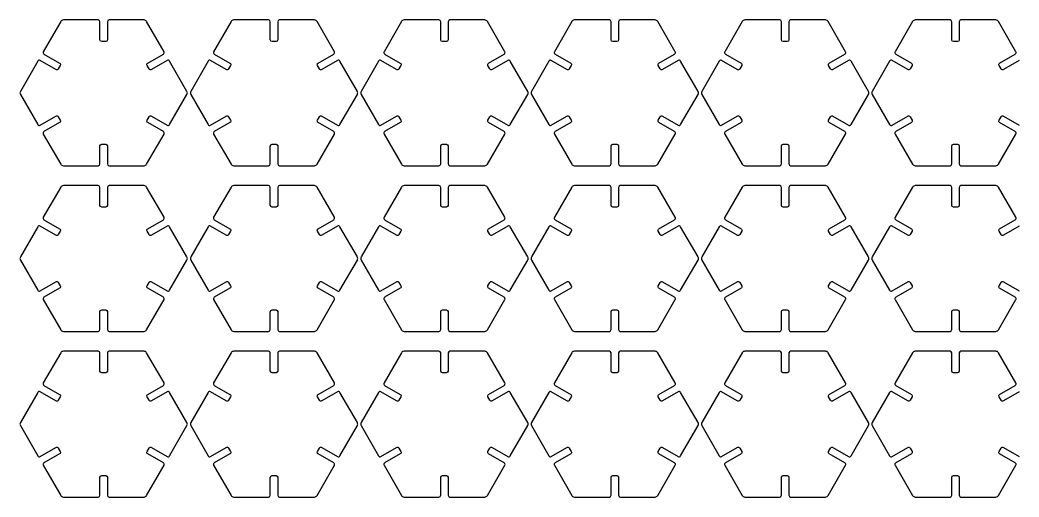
# Model space of a CAD drawing. Header units: millimetres. Extents: x -496 to 100, y 0 to 496.
# Drawn here: x -495.6 to -194.1, y 352.1 to 496.1 of the extents above; entities that cross this region are included whole.
import ezdxf

# ---------------------------------------------------------------- set-up
doc = ezdxf.new("R2010")
doc.units = ezdxf.units.MM
doc.layers.add('Default', color=18, linetype='Continuous', true_color=0x000000)

msp = doc.modelspace()

# ---------------------------------------------------------------- linework, layer by layer
at = {"layer": 'Default'}
for p, q in [((-483.26, 495.68), (-488.53, 486.56)), ((-471.95, 496.13), (-482.48, 496.13)), ((-471.43, 490.15), (-471.43, 495.61)), ((-469.18, 495.61), (-469.18, 490.15)), ((-458.13, 496.13), (-468.66, 496.13)), ((-452.08, 486.56), (-457.34, 495.68)), ((-431.85, 495.68), (-437.12, 486.56)), ((-420.54, 496.13), (-431.07, 496.13)), ((-420.02, 490.15), (-420.02, 495.61)), ((-417.77, 495.61), (-417.77, 490.15)), ((-406.71, 496.13), (-417.25, 496.13)), ((-400.67, 486.56), (-405.93, 495.68)), ((-380.44, 495.68), (-385.71, 486.56)), ((-369.13, 496.13), (-379.66, 496.13)), ((-368.61, 490.15), (-368.61, 495.61)), ((-366.36, 495.61), (-366.36, 490.15)), ((-355.3, 496.13), (-365.83, 496.13)), ((-349.25, 486.56), (-354.52, 495.68)), ((-329.03, 495.68), (-334.29, 486.56)), ((-317.71, 496.13), (-328.25, 496.13)), ((-317.19, 490.15), (-317.19, 495.61)), ((-314.94, 495.61), (-314.94, 490.15)), ((-303.89, 496.13), (-314.42, 496.13)), ((-297.84, 486.56), (-303.11, 495.68)), ((-277.62, 495.68), (-282.88, 486.56)), ((-266.3, 496.13), (-276.83, 496.13)), ((-265.78, 490.15), (-265.78, 495.61)), ((-263.53, 495.61), (-263.53, 490.15)), ((-252.48, 496.13), (-263.01, 496.13)), ((-246.43, 486.56), (-251.69, 495.68)), ((-226.2, 495.68), (-231.47, 486.56)), ((-214.89, 496.13), (-225.42, 496.13)), ((-214.37, 490.15), (-214.37, 495.61)), ((-212.12, 495.61), (-212.12, 490.15)), ((-201.07, 496.13), (-211.6, 496.13)), ((-195.02, 486.56), (-200.28, 495.68)), ((-469.7, 489.63), (-470.91, 489.63)), ((-418.29, 489.63), (-419.5, 489.63)), ((-366.88, 489.63), (-368.08, 489.63)), ((-315.46, 489.63), (-316.67, 489.63)), ((-264.05, 489.63), (-265.26, 489.63)), ((-212.64, 489.63), (-213.85, 489.63)), ((-488.34, 485.85), (-483.61, 483.12)), ((-456.99, 483.12), (-452.27, 485.85)), ((-436.93, 485.85), (-432.2, 483.12)), ((-405.58, 483.12), (-400.86, 485.85)), ((-385.52, 485.85), (-380.79, 483.12)), ((-354.17, 483.12), (-349.44, 485.85)), ((-334.1, 485.85), (-329.38, 483.12)), ((-302.76, 483.12), (-298.03, 485.85)), ((-282.69, 485.85), (-277.97, 483.12)), ((-251.35, 483.12), (-246.62, 485.85)), ((-231.28, 485.85), (-226.55, 483.12)), ((-199.93, 483.12), (-195.21, 485.85)), ((-490.18, 483.71), (-495.44, 474.59)), ((-484.74, 481.17), (-489.46, 483.9)), ((-483.42, 482.4), (-484.03, 481.36)), ((-456.58, 481.36), (-457.18, 482.4)), ((-451.14, 483.9), (-455.87, 481.17)), ((-445.17, 474.59), (-450.43, 483.71)), ((-438.77, 483.71), (-444.03, 474.59)), ((-433.33, 481.17), (-438.05, 483.9)), ((-432.01, 482.4), (-432.61, 481.36)), ((-405.17, 481.36), (-405.77, 482.4)), ((-399.73, 483.9), (-404.46, 481.17)), ((-393.75, 474.59), (-399.02, 483.71)), ((-387.35, 483.71), (-392.62, 474.59)), ((-381.92, 481.17), (-386.64, 483.9)), ((-380.6, 482.4), (-381.2, 481.36)), ((-353.76, 481.36), (-354.36, 482.4)), ((-348.32, 483.9), (-353.04, 481.17)), ((-342.34, 474.59), (-347.61, 483.71)), ((-335.94, 483.71), (-341.21, 474.59)), ((-330.5, 481.17), (-335.23, 483.9)), ((-329.19, 482.4), (-329.79, 481.36)), ((-302.35, 481.36), (-302.95, 482.4)), ((-296.91, 483.9), (-301.63, 481.17)), ((-290.93, 474.59), (-296.19, 483.71)), ((-284.53, 483.71), (-289.79, 474.59)), ((-279.09, 481.17), (-283.82, 483.9)), ((-277.78, 482.4), (-278.38, 481.36)), ((-250.93, 481.36), (-251.54, 482.4)), ((-245.5, 483.9), (-250.22, 481.17)), ((-239.52, 474.59), (-244.78, 483.71)), ((-233.12, 483.71), (-238.38, 474.59)), ((-227.68, 481.17), (-232.4, 483.9)), ((-226.36, 482.4), (-226.97, 481.36)), ((-199.52, 481.36), (-200.12, 482.4)), ((-194.08, 483.9), (-198.81, 481.17)), ((-495.44, 473.68), (-490.18, 464.56)), ((-450.43, 464.56), (-445.17, 473.68)), ((-444.03, 473.68), (-438.77, 464.56)), ((-399.02, 464.56), (-393.75, 473.68)), ((-392.62, 473.68), (-387.35, 464.56)), ((-347.61, 464.56), (-342.34, 473.68)), ((-341.21, 473.68), (-335.94, 464.56)), ((-296.19, 464.56), (-290.93, 473.68)), ((-289.79, 473.68), (-284.53, 464.56)), ((-244.78, 464.56), (-239.52, 473.68)), ((-238.38, 473.68), (-233.12, 464.56)), ((-489.46, 464.37), (-484.74, 467.1)), ((-483.61, 465.15), (-488.34, 462.42)), ((-484.03, 466.91), (-483.42, 465.86)), ((-457.18, 465.86), (-456.58, 466.91)), ((-452.27, 462.42), (-456.99, 465.15)), ((-455.87, 467.1), (-451.14, 464.37)), ((-438.05, 464.37), (-433.33, 467.1)), ((-432.2, 465.15), (-436.93, 462.42)), ((-432.61, 466.91), (-432.01, 465.86)), ((-405.77, 465.86), (-405.17, 466.91)), ((-400.86, 462.42), (-405.58, 465.15)), ((-404.46, 467.1), (-399.73, 464.37)), ((-386.64, 464.37), (-381.92, 467.1)), ((-380.79, 465.15), (-385.52, 462.42)), ((-381.2, 466.91), (-380.6, 465.86)), ((-354.36, 465.86), (-353.76, 466.91)), ((-349.44, 462.42), (-354.17, 465.15)), ((-353.04, 467.1), (-348.32, 464.37)), ((-335.23, 464.37), (-330.5, 467.1)), ((-329.38, 465.15), (-334.1, 462.42)), ((-329.79, 466.91), (-329.19, 465.86)), ((-302.95, 465.86), (-302.35, 466.91)), ((-298.03, 462.42), (-302.76, 465.15)), ((-301.63, 467.1), (-296.91, 464.37)), ((-283.82, 464.37), (-279.09, 467.1)), ((-277.97, 465.15), (-282.69, 462.42)), ((-278.38, 466.91), (-277.78, 465.86)), ((-251.54, 465.86), (-250.93, 466.91)), ((-246.62, 462.42), (-251.35, 465.15)), ((-250.22, 467.1), (-245.5, 464.37)), ((-232.4, 464.37), (-227.68, 467.1)), ((-226.55, 465.15), (-231.28, 462.42)), ((-226.97, 466.91), (-226.36, 465.86)), ((-200.12, 465.86), (-199.52, 466.91)), ((-195.21, 462.42), (-199.93, 465.15)), ((-198.81, 467.1), (-194.08, 464.37)), ((-488.53, 461.71), (-483.26, 452.59)), ((-457.34, 452.59), (-452.08, 461.71)), ((-437.12, 461.71), (-431.85, 452.59)), ((-405.93, 452.59), (-400.67, 461.71)), ((-385.71, 461.71), (-380.44, 452.59)), ((-354.52, 452.59), (-349.25, 461.71)), ((-334.29, 461.71), (-329.03, 452.59)), ((-303.11, 452.59), (-297.84, 461.71)), ((-282.88, 461.71), (-277.62, 452.59)), ((-251.69, 452.59), (-246.43, 461.71)), ((-231.47, 461.71), (-226.2, 452.59)), ((-200.28, 452.59), (-195.02, 461.71)), ((-470.91, 458.64), (-469.7, 458.64)), ((-419.5, 458.64), (-418.29, 458.64)), ((-368.08, 458.64), (-366.88, 458.64)), ((-316.67, 458.64), (-315.46, 458.64)), ((-265.26, 458.64), (-264.05, 458.64)), ((-213.85, 458.64), (-212.64, 458.64)), ((-471.43, 452.66), (-471.43, 458.11)), ((-469.18, 458.11), (-469.18, 452.66)), ((-420.02, 452.66), (-420.02, 458.11)), ((-417.77, 458.11), (-417.77, 452.66)), ((-368.61, 452.66), (-368.61, 458.11)), ((-366.36, 458.11), (-366.36, 452.66)), ((-317.19, 452.66), (-317.19, 458.11)), ((-314.94, 458.11), (-314.94, 452.66)), ((-265.78, 452.66), (-265.78, 458.11)), ((-263.53, 458.11), (-263.53, 452.66)), ((-214.37, 452.66), (-214.37, 458.11)), ((-212.12, 458.11), (-212.12, 452.66)), ((-482.48, 452.14), (-471.95, 452.14)), ((-468.66, 452.14), (-458.13, 452.14)), ((-431.07, 452.14), (-420.54, 452.14)), ((-417.25, 452.14), (-406.71, 452.14)), ((-379.66, 452.14), (-369.13, 452.14)), ((-365.83, 452.14), (-355.3, 452.14)), ((-328.25, 452.14), (-317.71, 452.14)), ((-314.42, 452.14), (-303.89, 452.14)), ((-276.83, 452.14), (-266.3, 452.14)), ((-263.01, 452.14), (-252.48, 452.14)), ((-225.42, 452.14), (-214.89, 452.14)), ((-211.6, 452.14), (-201.07, 452.14)), ((-483.26, 445.68), (-488.53, 436.56)), ((-471.95, 446.13), (-482.48, 446.13)), ((-471.43, 440.15), (-471.43, 445.61)), ((-469.18, 445.61), (-469.18, 440.15)), ((-458.13, 446.13), (-468.66, 446.13)), ((-452.08, 436.56), (-457.34, 445.68)), ((-431.85, 445.68), (-437.12, 436.56)), ((-420.54, 446.13), (-431.07, 446.13)), ((-420.02, 440.15), (-420.02, 445.61)), ((-417.77, 445.61), (-417.77, 440.15)), ((-406.71, 446.13), (-417.25, 446.13)), ((-400.67, 436.56), (-405.93, 445.68)), ((-380.44, 445.68), (-385.71, 436.56)), ((-369.13, 446.13), (-379.66, 446.13)), ((-368.61, 440.15), (-368.61, 445.61)), ((-366.36, 445.61), (-366.36, 440.15)), ((-355.3, 446.13), (-365.83, 446.13)), ((-349.25, 436.56), (-354.52, 445.68)), ((-329.03, 445.68), (-334.29, 436.56)), ((-317.71, 446.13), (-328.25, 446.13)), ((-317.19, 440.15), (-317.19, 445.61)), ((-314.94, 445.61), (-314.94, 440.15)), ((-303.89, 446.13), (-314.42, 446.13)), ((-297.84, 436.56), (-303.11, 445.68)), ((-277.62, 445.68), (-282.88, 436.56)), ((-266.3, 446.13), (-276.83, 446.13)), ((-265.78, 440.15), (-265.78, 445.61)), ((-263.53, 445.61), (-263.53, 440.15)), ((-252.48, 446.13), (-263.01, 446.13)), ((-246.43, 436.56), (-251.69, 445.68)), ((-226.2, 445.68), (-231.47, 436.56)), ((-214.89, 446.13), (-225.42, 446.13)), ((-214.37, 440.15), (-214.37, 445.61)), ((-212.12, 445.61), (-212.12, 440.15)), ((-201.07, 446.13), (-211.6, 446.13)), ((-195.02, 436.56), (-200.28, 445.68)), ((-469.7, 439.63), (-470.91, 439.63)), ((-418.29, 439.63), (-419.5, 439.63)), ((-366.88, 439.63), (-368.08, 439.63)), ((-315.46, 439.63), (-316.67, 439.63)), ((-264.05, 439.63), (-265.26, 439.63)), ((-212.64, 439.63), (-213.85, 439.63)), ((-488.34, 435.85), (-483.61, 433.12)), ((-456.99, 433.12), (-452.27, 435.85)), ((-436.93, 435.85), (-432.2, 433.12)), ((-405.58, 433.12), (-400.86, 435.85)), ((-385.52, 435.85), (-380.79, 433.12)), ((-354.17, 433.12), (-349.44, 435.85)), ((-334.1, 435.85), (-329.38, 433.12)), ((-302.76, 433.12), (-298.03, 435.85)), ((-282.69, 435.85), (-277.97, 433.12)), ((-251.35, 433.12), (-246.62, 435.85)), ((-231.28, 435.85), (-226.55, 433.12)), ((-199.93, 433.12), (-195.21, 435.85)), ((-490.18, 433.71), (-495.44, 424.59)), ((-484.74, 431.17), (-489.46, 433.9)), ((-483.42, 432.4), (-484.03, 431.36)), ((-456.58, 431.36), (-457.18, 432.4)), ((-451.14, 433.9), (-455.87, 431.17)), ((-445.17, 424.59), (-450.43, 433.71)), ((-438.77, 433.71), (-444.03, 424.59)), ((-433.33, 431.17), (-438.05, 433.9)), ((-432.01, 432.4), (-432.61, 431.36)), ((-405.17, 431.36), (-405.77, 432.4)), ((-399.73, 433.9), (-404.46, 431.17)), ((-393.75, 424.59), (-399.02, 433.71)), ((-387.35, 433.71), (-392.62, 424.59)), ((-381.92, 431.17), (-386.64, 433.9)), ((-380.6, 432.4), (-381.2, 431.36)), ((-353.76, 431.36), (-354.36, 432.4)), ((-348.32, 433.9), (-353.04, 431.17)), ((-342.34, 424.59), (-347.61, 433.71)), ((-335.94, 433.71), (-341.21, 424.59)), ((-330.5, 431.17), (-335.23, 433.9)), ((-329.19, 432.4), (-329.79, 431.36)), ((-302.35, 431.36), (-302.95, 432.4)), ((-296.91, 433.9), (-301.63, 431.17)), ((-290.93, 424.59), (-296.19, 433.71)), ((-284.53, 433.71), (-289.79, 424.59)), ((-279.09, 431.17), (-283.82, 433.9)), ((-277.78, 432.4), (-278.38, 431.36)), ((-250.93, 431.36), (-251.54, 432.4)), ((-245.5, 433.9), (-250.22, 431.17)), ((-239.52, 424.59), (-244.78, 433.71)), ((-233.12, 433.71), (-238.38, 424.59)), ((-227.68, 431.17), (-232.4, 433.9)), ((-226.36, 432.4), (-226.97, 431.36)), ((-199.52, 431.36), (-200.12, 432.4)), ((-194.08, 433.9), (-198.81, 431.17)), ((-495.44, 423.68), (-490.18, 414.56)), ((-450.43, 414.56), (-445.17, 423.68)), ((-444.03, 423.68), (-438.77, 414.56)), ((-399.02, 414.56), (-393.75, 423.68)), ((-392.62, 423.68), (-387.35, 414.56)), ((-347.61, 414.56), (-342.34, 423.68)), ((-341.21, 423.68), (-335.94, 414.56)), ((-296.19, 414.56), (-290.93, 423.68)), ((-289.79, 423.68), (-284.53, 414.56)), ((-244.78, 414.56), (-239.52, 423.68)), ((-238.38, 423.68), (-233.12, 414.56)), ((-489.46, 414.37), (-484.74, 417.1)), ((-484.03, 416.91), (-483.42, 415.86)), ((-457.18, 415.86), (-456.58, 416.91)), ((-455.87, 417.1), (-451.14, 414.37)), ((-438.05, 414.37), (-433.33, 417.1)), ((-432.61, 416.91), (-432.01, 415.86)), ((-405.77, 415.86), (-405.17, 416.91)), ((-404.46, 417.1), (-399.73, 414.37)), ((-386.64, 414.37), (-381.92, 417.1)), ((-381.2, 416.91), (-380.6, 415.86)), ((-354.36, 415.86), (-353.76, 416.91)), ((-353.04, 417.1), (-348.32, 414.37)), ((-335.23, 414.37), (-330.5, 417.1)), ((-329.79, 416.91), (-329.19, 415.86)), ((-302.95, 415.86), (-302.35, 416.91)), ((-301.63, 417.1), (-296.91, 414.37)), ((-283.82, 414.37), (-279.09, 417.1)), ((-278.38, 416.91), (-277.78, 415.86)), ((-251.54, 415.86), (-250.93, 416.91)), ((-250.22, 417.1), (-245.5, 414.37)), ((-232.4, 414.37), (-227.68, 417.1)), ((-226.97, 416.91), (-226.36, 415.86)), ((-200.12, 415.86), (-199.52, 416.91)), ((-198.81, 417.1), (-194.08, 414.37)), ((-483.61, 415.15), (-488.34, 412.42)), ((-452.27, 412.42), (-456.99, 415.15)), ((-432.2, 415.15), (-436.93, 412.42)), ((-400.86, 412.42), (-405.58, 415.15)), ((-380.79, 415.15), (-385.52, 412.42)), ((-349.44, 412.42), (-354.17, 415.15)), ((-329.38, 415.15), (-334.1, 412.42)), ((-298.03, 412.42), (-302.76, 415.15)), ((-277.97, 415.15), (-282.69, 412.42)), ((-246.62, 412.42), (-251.35, 415.15)), ((-226.55, 415.15), (-231.28, 412.42)), ((-195.21, 412.42), (-199.93, 415.15)), ((-488.53, 411.71), (-483.26, 402.59)), ((-457.34, 402.59), (-452.08, 411.71)), ((-437.12, 411.71), (-431.85, 402.59)), ((-405.93, 402.59), (-400.67, 411.71)), ((-385.71, 411.71), (-380.44, 402.59)), ((-354.52, 402.59), (-349.25, 411.71)), ((-334.29, 411.71), (-329.03, 402.59)), ((-303.11, 402.59), (-297.84, 411.71)), ((-282.88, 411.71), (-277.62, 402.59)), ((-251.69, 402.59), (-246.43, 411.71)), ((-231.47, 411.71), (-226.2, 402.59)), ((-200.28, 402.59), (-195.02, 411.71)), ((-471.43, 402.66), (-471.43, 408.11)), ((-470.91, 408.64), (-469.7, 408.64)), ((-469.18, 408.11), (-469.18, 402.66)), ((-420.02, 402.66), (-420.02, 408.11)), ((-419.5, 408.64), (-418.29, 408.64)), ((-417.77, 408.11), (-417.77, 402.66)), ((-368.61, 402.66), (-368.61, 408.11)), ((-368.08, 408.64), (-366.88, 408.64)), ((-366.36, 408.11), (-366.36, 402.66)), ((-317.19, 402.66), (-317.19, 408.11)), ((-316.67, 408.64), (-315.46, 408.64)), ((-314.94, 408.11), (-314.94, 402.66)), ((-265.78, 402.66), (-265.78, 408.11)), ((-265.26, 408.64), (-264.05, 408.64)), ((-263.53, 408.11), (-263.53, 402.66)), ((-214.37, 402.66), (-214.37, 408.11)), ((-213.85, 408.64), (-212.64, 408.64)), ((-212.12, 408.11), (-212.12, 402.66)), ((-482.48, 402.14), (-471.95, 402.14)), ((-468.66, 402.14), (-458.13, 402.14)), ((-431.07, 402.14), (-420.54, 402.14)), ((-417.25, 402.14), (-406.71, 402.14)), ((-379.66, 402.14), (-369.13, 402.14)), ((-365.83, 402.14), (-355.3, 402.14)), ((-328.25, 402.14), (-317.71, 402.14)), ((-314.42, 402.14), (-303.89, 402.14)), ((-276.83, 402.14), (-266.3, 402.14)), ((-263.01, 402.14), (-252.48, 402.14)), ((-225.42, 402.14), (-214.89, 402.14)), ((-211.6, 402.14), (-201.07, 402.14)), ((-483.26, 395.68), (-488.53, 386.56)), ((-471.95, 396.13), (-482.48, 396.13)), ((-471.43, 390.15), (-471.43, 395.61)), ((-469.18, 395.61), (-469.18, 390.15)), ((-458.13, 396.13), (-468.66, 396.13)), ((-452.08, 386.56), (-457.34, 395.68)), ((-431.85, 395.68), (-437.12, 386.56)), ((-420.54, 396.13), (-431.07, 396.13)), ((-420.02, 390.15), (-420.02, 395.61)), ((-417.77, 395.61), (-417.77, 390.15)), ((-406.71, 396.13), (-417.25, 396.13)), ((-400.67, 386.56), (-405.93, 395.68)), ((-380.44, 395.68), (-385.71, 386.56)), ((-369.13, 396.13), (-379.66, 396.13)), ((-368.61, 390.15), (-368.61, 395.61)), ((-366.36, 395.61), (-366.36, 390.15)), ((-355.3, 396.13), (-365.83, 396.13)), ((-349.25, 386.56), (-354.52, 395.68)), ((-329.03, 395.68), (-334.29, 386.56)), ((-317.71, 396.13), (-328.25, 396.13)), ((-317.19, 390.15), (-317.19, 395.61)), ((-314.94, 395.61), (-314.94, 390.15)), ((-303.89, 396.13), (-314.42, 396.13)), ((-297.84, 386.56), (-303.11, 395.68)), ((-277.62, 395.68), (-282.88, 386.56)), ((-266.3, 396.13), (-276.83, 396.13)), ((-265.78, 390.15), (-265.78, 395.61)), ((-263.53, 395.61), (-263.53, 390.15)), ((-252.48, 396.13), (-263.01, 396.13)), ((-246.43, 386.56), (-251.69, 395.68)), ((-226.2, 395.68), (-231.47, 386.56)), ((-214.89, 396.13), (-225.42, 396.13)), ((-214.37, 390.15), (-214.37, 395.61)), ((-212.12, 395.61), (-212.12, 390.15)), ((-201.07, 396.13), (-211.6, 396.13)), ((-195.02, 386.56), (-200.28, 395.68)), ((-469.7, 389.63), (-470.91, 389.63)), ((-418.29, 389.63), (-419.5, 389.63)), ((-366.88, 389.63), (-368.08, 389.63)), ((-315.46, 389.63), (-316.67, 389.63)), ((-264.05, 389.63), (-265.26, 389.63)), ((-212.64, 389.63), (-213.85, 389.63)), ((-490.18, 383.71), (-495.44, 374.59)), ((-484.74, 381.17), (-489.46, 383.9)), ((-488.34, 385.85), (-483.61, 383.12)), ((-456.99, 383.12), (-452.27, 385.85)), ((-451.14, 383.9), (-455.87, 381.17)), ((-445.17, 374.59), (-450.43, 383.71)), ((-438.77, 383.71), (-444.03, 374.59)), ((-433.33, 381.17), (-438.05, 383.9)), ((-436.93, 385.85), (-432.2, 383.12)), ((-405.58, 383.12), (-400.86, 385.85)), ((-399.73, 383.9), (-404.46, 381.17)), ((-393.75, 374.59), (-399.02, 383.71)), ((-387.35, 383.71), (-392.62, 374.59)), ((-381.92, 381.17), (-386.64, 383.9)), ((-385.52, 385.85), (-380.79, 383.12)), ((-354.17, 383.12), (-349.44, 385.85)), ((-348.32, 383.9), (-353.04, 381.17)), ((-342.34, 374.59), (-347.61, 383.71)), ((-335.94, 383.71), (-341.21, 374.59)), ((-330.5, 381.17), (-335.23, 383.9)), ((-334.1, 385.85), (-329.38, 383.12)), ((-302.76, 383.12), (-298.03, 385.85)), ((-296.91, 383.9), (-301.63, 381.17)), ((-290.93, 374.59), (-296.19, 383.71)), ((-284.53, 383.71), (-289.79, 374.59)), ((-279.09, 381.17), (-283.82, 383.9)), ((-282.69, 385.85), (-277.97, 383.12)), ((-251.35, 383.12), (-246.62, 385.85)), ((-245.5, 383.9), (-250.22, 381.17)), ((-239.52, 374.59), (-244.78, 383.71)), ((-233.12, 383.71), (-238.38, 374.59)), ((-227.68, 381.17), (-232.4, 383.9)), ((-231.28, 385.85), (-226.55, 383.12)), ((-199.93, 383.12), (-195.21, 385.85)), ((-194.08, 383.9), (-198.81, 381.17)), ((-483.42, 382.4), (-484.03, 381.36)), ((-456.58, 381.36), (-457.18, 382.4)), ((-432.01, 382.4), (-432.61, 381.36)), ((-405.17, 381.36), (-405.77, 382.4)), ((-380.6, 382.4), (-381.2, 381.36)), ((-353.76, 381.36), (-354.36, 382.4)), ((-329.19, 382.4), (-329.79, 381.36)), ((-302.35, 381.36), (-302.95, 382.4)), ((-277.78, 382.4), (-278.38, 381.36)), ((-250.93, 381.36), (-251.54, 382.4)), ((-226.36, 382.4), (-226.97, 381.36)), ((-199.52, 381.36), (-200.12, 382.4)), ((-495.44, 373.68), (-490.18, 364.56)), ((-450.43, 364.56), (-445.17, 373.68)), ((-444.03, 373.68), (-438.77, 364.56)), ((-399.02, 364.56), (-393.75, 373.68)), ((-392.62, 373.68), (-387.35, 364.56)), ((-347.61, 364.56), (-342.34, 373.68)), ((-341.21, 373.68), (-335.94, 364.56)), ((-296.19, 364.56), (-290.93, 373.68)), ((-289.79, 373.68), (-284.53, 364.56)), ((-244.78, 364.56), (-239.52, 373.68)), ((-238.38, 373.68), (-233.12, 364.56)), ((-489.46, 364.37), (-484.74, 367.1)), ((-483.61, 365.15), (-488.34, 362.42)), ((-484.03, 366.91), (-483.42, 365.86)), ((-457.18, 365.86), (-456.58, 366.91)), ((-452.27, 362.42), (-456.99, 365.15)), ((-455.87, 367.1), (-451.14, 364.37)), ((-438.05, 364.37), (-433.33, 367.1)), ((-432.2, 365.15), (-436.93, 362.42)), ((-432.61, 366.91), (-432.01, 365.86)), ((-405.77, 365.86), (-405.17, 366.91)), ((-400.86, 362.42), (-405.58, 365.15)), ((-404.46, 367.1), (-399.73, 364.37)), ((-386.64, 364.37), (-381.92, 367.1)), ((-380.79, 365.15), (-385.52, 362.42)), ((-381.2, 366.91), (-380.6, 365.86)), ((-354.36, 365.86), (-353.76, 366.91)), ((-349.44, 362.42), (-354.17, 365.15)), ((-353.04, 367.1), (-348.32, 364.37)), ((-335.23, 364.37), (-330.5, 367.1)), ((-329.38, 365.15), (-334.1, 362.42)), ((-329.79, 366.91), (-329.19, 365.86)), ((-302.95, 365.86), (-302.35, 366.91)), ((-298.03, 362.42), (-302.76, 365.15)), ((-301.63, 367.1), (-296.91, 364.37)), ((-283.82, 364.37), (-279.09, 367.1)), ((-277.97, 365.15), (-282.69, 362.42)), ((-278.38, 366.91), (-277.78, 365.86)), ((-251.54, 365.86), (-250.93, 366.91)), ((-246.62, 362.42), (-251.35, 365.15)), ((-250.22, 367.1), (-245.5, 364.37)), ((-232.4, 364.37), (-227.68, 367.1)), ((-226.55, 365.15), (-231.28, 362.42)), ((-226.97, 366.91), (-226.36, 365.86)), ((-200.12, 365.86), (-199.52, 366.91)), ((-195.21, 362.42), (-199.93, 365.15)), ((-198.81, 367.1), (-194.08, 364.37)), ((-488.53, 361.71), (-483.26, 352.59)), ((-457.34, 352.59), (-452.08, 361.71)), ((-437.12, 361.71), (-431.85, 352.59)), ((-405.93, 352.59), (-400.67, 361.71)), ((-385.71, 361.71), (-380.44, 352.59)), ((-354.52, 352.59), (-349.25, 361.71)), ((-334.29, 361.71), (-329.03, 352.59)), ((-303.11, 352.59), (-297.84, 361.71)), ((-282.88, 361.71), (-277.62, 352.59)), ((-251.69, 352.59), (-246.43, 361.71)), ((-231.47, 361.71), (-226.2, 352.59)), ((-200.28, 352.59), (-195.02, 361.71)), ((-471.43, 352.66), (-471.43, 358.11)), ((-470.91, 358.64), (-469.7, 358.64)), ((-469.18, 358.11), (-469.18, 352.66)), ((-420.02, 352.66), (-420.02, 358.11)), ((-419.5, 358.64), (-418.29, 358.64)), ((-417.77, 358.11), (-417.77, 352.66)), ((-368.61, 352.66), (-368.61, 358.11)), ((-368.08, 358.64), (-366.88, 358.64)), ((-366.36, 358.11), (-366.36, 352.66)), ((-317.19, 352.66), (-317.19, 358.11)), ((-316.67, 358.64), (-315.46, 358.64)), ((-314.94, 358.11), (-314.94, 352.66)), ((-265.78, 352.66), (-265.78, 358.11)), ((-265.26, 358.64), (-264.05, 358.64)), ((-263.53, 358.11), (-263.53, 352.66)), ((-214.37, 352.66), (-214.37, 358.11)), ((-213.85, 358.64), (-212.64, 358.64)), ((-212.12, 358.11), (-212.12, 352.66)), ((-482.48, 352.14), (-471.95, 352.14)), ((-468.66, 352.14), (-458.13, 352.14)), ((-431.07, 352.14), (-420.54, 352.14)), ((-417.25, 352.14), (-406.71, 352.14)), ((-379.66, 352.14), (-369.13, 352.14)), ((-365.83, 352.14), (-355.3, 352.14)), ((-328.25, 352.14), (-317.71, 352.14)), ((-314.42, 352.14), (-303.89, 352.14)), ((-276.83, 352.14), (-266.3, 352.14)), ((-263.01, 352.14), (-252.48, 352.14)), ((-225.42, 352.14), (-214.89, 352.14)), ((-211.6, 352.14), (-201.07, 352.14))]:
    msp.add_line(p, q, dxfattribs=at)
for centre, radius, start, end in [((-482.48, 495.23), 0.904, 90, 150), ((-471.95, 495.61), 0.522, 0, 90), ((-468.66, 495.61), 0.522, 90, 180), ((-458.13, 495.23), 0.904, 30, 90), ((-431.07, 495.23), 0.904, 90, 150), ((-420.54, 495.61), 0.522, 0, 90), ((-417.25, 495.61), 0.522, 90, 180), ((-406.71, 495.23), 0.904, 30, 90), ((-379.66, 495.23), 0.904, 90, 150), ((-369.13, 495.61), 0.522, 0, 90), ((-365.83, 495.61), 0.522, 90, 180), ((-355.3, 495.23), 0.904, 30, 90), ((-328.25, 495.23), 0.904, 90, 150), ((-317.71, 495.61), 0.522, 0, 90), ((-314.42, 495.61), 0.522, 90, 180), ((-303.89, 495.23), 0.904, 30, 90), ((-276.83, 495.23), 0.904, 90, 150), ((-266.3, 495.61), 0.522, 0, 90), ((-263.01, 495.61), 0.522, 90, 180), ((-252.48, 495.23), 0.904, 30, 90), ((-225.42, 495.23), 0.904, 90, 150), ((-214.89, 495.61), 0.522, 0, 90), ((-211.6, 495.61), 0.522, 90, 180), ((-201.07, 495.23), 0.904, 30, 90), ((-488.08, 486.3), 0.522, 150, 240), ((-452.53, 486.3), 0.522, 300, 30), ((-436.67, 486.3), 0.522, 150, 240), ((-401.12, 486.3), 0.522, 300, 30), ((-385.25, 486.3), 0.522, 150, 240), ((-349.71, 486.3), 0.522, 300, 30), ((-333.84, 486.3), 0.522, 150, 240), ((-298.29, 486.3), 0.522, 300, 30), ((-282.43, 486.3), 0.522, 150, 240), ((-246.88, 486.3), 0.522, 300, 30), ((-231.02, 486.3), 0.522, 150, 240), ((-195.47, 486.3), 0.522, 300, 30), ((-489.73, 483.45), 0.522, 60, 150), ((-450.88, 483.45), 0.522, 30, 120), ((-438.31, 483.45), 0.522, 60, 150), ((-399.47, 483.45), 0.522, 30, 120), ((-386.9, 483.45), 0.522, 60, 150), ((-348.06, 483.45), 0.522, 30, 120), ((-335.49, 483.45), 0.522, 60, 150), ((-296.65, 483.45), 0.522, 30, 120), ((-284.08, 483.45), 0.522, 60, 150), ((-245.23, 483.45), 0.522, 30, 120), ((-232.67, 483.45), 0.522, 60, 150), ((-494.66, 474.13), 0.904, 150, 210), ((-445.95, 474.13), 0.904, 330, 30), ((-443.25, 474.13), 0.904, 150, 210), ((-394.54, 474.13), 0.904, 330, 30), ((-391.84, 474.13), 0.904, 150, 210), ((-343.12, 474.13), 0.904, 330, 30), ((-340.42, 474.13), 0.904, 150, 210), ((-291.71, 474.13), 0.904, 330, 30), ((-289.01, 474.13), 0.904, 150, 210), ((-240.3, 474.13), 0.904, 330, 30), ((-237.6, 474.13), 0.904, 150, 210), ((-489.73, 464.82), 0.522, 210, 300), ((-450.88, 464.82), 0.522, 240, 330), ((-438.31, 464.82), 0.522, 210, 300), ((-399.47, 464.82), 0.522, 240, 330), ((-386.9, 464.82), 0.522, 210, 300), ((-348.06, 464.82), 0.522, 240, 330), ((-335.49, 464.82), 0.522, 210, 300), ((-296.65, 464.82), 0.522, 240, 330), ((-284.08, 464.82), 0.522, 210, 300), ((-245.23, 464.82), 0.522, 240, 330), ((-232.67, 464.82), 0.522, 210, 300), ((-488.08, 461.97), 0.522, 120, 210), ((-452.53, 461.97), 0.522, 330, 60), ((-436.67, 461.97), 0.522, 120, 210), ((-401.12, 461.97), 0.522, 330, 60), ((-385.25, 461.97), 0.522, 120, 210), ((-349.71, 461.97), 0.522, 330, 60), ((-333.84, 461.97), 0.522, 120, 210), ((-298.29, 461.97), 0.522, 330, 60), ((-282.43, 461.97), 0.522, 120, 210), ((-246.88, 461.97), 0.522, 330, 60), ((-231.02, 461.97), 0.522, 120, 210), ((-195.47, 461.97), 0.522, 330, 60), ((-482.48, 453.04), 0.904, 210, 270), ((-471.95, 452.66), 0.522, 270, 0), ((-468.66, 452.66), 0.522, 180, 270), ((-458.13, 453.04), 0.904, 270, 330), ((-431.07, 453.04), 0.904, 210, 270), ((-420.54, 452.66), 0.522, 270, 0), ((-417.25, 452.66), 0.522, 180, 270), ((-406.71, 453.04), 0.904, 270, 330), ((-379.66, 453.04), 0.904, 210, 270), ((-369.13, 452.66), 0.522, 270, 0), ((-365.83, 452.66), 0.522, 180, 270), ((-355.3, 453.04), 0.904, 270, 330), ((-328.25, 453.04), 0.904, 210, 270), ((-317.71, 452.66), 0.522, 270, 0), ((-314.42, 452.66), 0.522, 180, 270), ((-303.89, 453.04), 0.904, 270, 330), ((-276.83, 453.04), 0.904, 210, 270), ((-266.3, 452.66), 0.522, 270, 0), ((-263.01, 452.66), 0.522, 180, 270), ((-252.48, 453.04), 0.904, 270, 330), ((-225.42, 453.04), 0.904, 210, 270), ((-214.89, 452.66), 0.522, 270, 0), ((-211.6, 452.66), 0.522, 180, 270), ((-201.07, 453.04), 0.904, 270, 330), ((-482.48, 445.23), 0.904, 90, 150), ((-471.95, 445.61), 0.522, 0, 90), ((-468.66, 445.61), 0.522, 90, 180), ((-458.13, 445.23), 0.904, 30, 90), ((-431.07, 445.23), 0.904, 90, 150), ((-420.54, 445.61), 0.522, 0, 90), ((-417.25, 445.61), 0.522, 90, 180), ((-406.71, 445.23), 0.904, 30, 90), ((-379.66, 445.23), 0.904, 90, 150), ((-369.13, 445.61), 0.522, 0, 90), ((-365.83, 445.61), 0.522, 90, 180), ((-355.3, 445.23), 0.904, 30, 90), ((-328.25, 445.23), 0.904, 90, 150), ((-317.71, 445.61), 0.522, 0, 90), ((-314.42, 445.61), 0.522, 90, 180), ((-303.89, 445.23), 0.904, 30, 90), ((-276.83, 445.23), 0.904, 90, 150), ((-266.3, 445.61), 0.522, 0, 90), ((-263.01, 445.61), 0.522, 90, 180), ((-252.48, 445.23), 0.904, 30, 90), ((-225.42, 445.23), 0.904, 90, 150), ((-214.89, 445.61), 0.522, 0, 90), ((-211.6, 445.61), 0.522, 90, 180), ((-201.07, 445.23), 0.904, 30, 90), ((-488.08, 436.3), 0.522, 150, 240), ((-452.53, 436.3), 0.522, 300, 30), ((-436.67, 436.3), 0.522, 150, 240), ((-401.12, 436.3), 0.522, 300, 30), ((-385.25, 436.3), 0.522, 150, 240), ((-349.71, 436.3), 0.522, 300, 30), ((-333.84, 436.3), 0.522, 150, 240), ((-298.29, 436.3), 0.522, 300, 30), ((-282.43, 436.3), 0.522, 150, 240), ((-246.88, 436.3), 0.522, 300, 30), ((-231.02, 436.3), 0.522, 150, 240), ((-195.47, 436.3), 0.522, 300, 30), ((-489.73, 433.45), 0.522, 60, 150), ((-450.88, 433.45), 0.522, 30, 120), ((-438.31, 433.45), 0.522, 60, 150), ((-399.47, 433.45), 0.522, 30, 120), ((-386.9, 433.45), 0.522, 60, 150), ((-348.06, 433.45), 0.522, 30, 120), ((-335.49, 433.45), 0.522, 60, 150), ((-296.65, 433.45), 0.522, 30, 120), ((-284.08, 433.45), 0.522, 60, 150), ((-245.23, 433.45), 0.522, 30, 120), ((-232.67, 433.45), 0.522, 60, 150), ((-494.66, 424.13), 0.904, 150, 210), ((-445.95, 424.13), 0.904, 330, 30), ((-443.25, 424.13), 0.904, 150, 210), ((-394.54, 424.13), 0.904, 330, 30), ((-391.84, 424.13), 0.904, 150, 210), ((-343.12, 424.13), 0.904, 330, 30), ((-340.42, 424.13), 0.904, 150, 210), ((-291.71, 424.13), 0.904, 330, 30), ((-289.01, 424.13), 0.904, 150, 210), ((-240.3, 424.13), 0.904, 330, 30), ((-237.6, 424.13), 0.904, 150, 210), ((-489.73, 414.82), 0.522, 210, 300), ((-450.88, 414.82), 0.522, 240, 330), ((-438.31, 414.82), 0.522, 210, 300), ((-399.47, 414.82), 0.522, 240, 330), ((-386.9, 414.82), 0.522, 210, 300), ((-348.06, 414.82), 0.522, 240, 330), ((-335.49, 414.82), 0.522, 210, 300), ((-296.65, 414.82), 0.522, 240, 330), ((-284.08, 414.82), 0.522, 210, 300), ((-245.23, 414.82), 0.522, 240, 330), ((-232.67, 414.82), 0.522, 210, 300), ((-488.08, 411.97), 0.522, 120, 210), ((-452.53, 411.97), 0.522, 330, 60), ((-436.67, 411.97), 0.522, 120, 210), ((-401.12, 411.97), 0.522, 330, 60), ((-385.25, 411.97), 0.522, 120, 210), ((-349.71, 411.97), 0.522, 330, 60), ((-333.84, 411.97), 0.522, 120, 210), ((-298.29, 411.97), 0.522, 330, 60), ((-282.43, 411.97), 0.522, 120, 210), ((-246.88, 411.97), 0.522, 330, 60), ((-231.02, 411.97), 0.522, 120, 210), ((-195.47, 411.97), 0.522, 330, 60), ((-482.48, 403.04), 0.904, 210, 270), ((-471.95, 402.66), 0.522, 270, 0), ((-468.66, 402.66), 0.522, 180, 270), ((-458.13, 403.04), 0.904, 270, 330), ((-431.07, 403.04), 0.904, 210, 270), ((-420.54, 402.66), 0.522, 270, 0), ((-417.25, 402.66), 0.522, 180, 270), ((-406.71, 403.04), 0.904, 270, 330), ((-379.66, 403.04), 0.904, 210, 270), ((-369.13, 402.66), 0.522, 270, 0), ((-365.83, 402.66), 0.522, 180, 270), ((-355.3, 403.04), 0.904, 270, 330), ((-328.25, 403.04), 0.904, 210, 270), ((-317.71, 402.66), 0.522, 270, 0), ((-314.42, 402.66), 0.522, 180, 270), ((-303.89, 403.04), 0.904, 270, 330), ((-276.83, 403.04), 0.904, 210, 270), ((-266.3, 402.66), 0.522, 270, 0), ((-263.01, 402.66), 0.522, 180, 270), ((-252.48, 403.04), 0.904, 270, 330), ((-225.42, 403.04), 0.904, 210, 270), ((-214.89, 402.66), 0.522, 270, 0), ((-211.6, 402.66), 0.522, 180, 270), ((-201.07, 403.04), 0.904, 270, 330), ((-482.48, 395.23), 0.904, 90, 150), ((-471.95, 395.61), 0.522, 0, 90), ((-468.66, 395.61), 0.522, 90, 180), ((-458.13, 395.23), 0.904, 30, 90), ((-431.07, 395.23), 0.904, 90, 150), ((-420.54, 395.61), 0.522, 0, 90), ((-417.25, 395.61), 0.522, 90, 180), ((-406.71, 395.23), 0.904, 30, 90), ((-379.66, 395.23), 0.904, 90, 150), ((-369.13, 395.61), 0.522, 0, 90), ((-365.83, 395.61), 0.522, 90, 180), ((-355.3, 395.23), 0.904, 30, 90), ((-328.25, 395.23), 0.904, 90, 150), ((-317.71, 395.61), 0.522, 0, 90), ((-314.42, 395.61), 0.522, 90, 180), ((-303.89, 395.23), 0.904, 30, 90), ((-276.83, 395.23), 0.904, 90, 150), ((-266.3, 395.61), 0.522, 0, 90), ((-263.01, 395.61), 0.522, 90, 180), ((-252.48, 395.23), 0.904, 30, 90), ((-225.42, 395.23), 0.904, 90, 150), ((-214.89, 395.61), 0.522, 0, 90), ((-211.6, 395.61), 0.522, 90, 180), ((-201.07, 395.23), 0.904, 30, 90), ((-488.08, 386.3), 0.522, 150, 240), ((-452.53, 386.3), 0.522, 300, 30), ((-436.67, 386.3), 0.522, 150, 240), ((-401.12, 386.3), 0.522, 300, 30), ((-385.25, 386.3), 0.522, 150, 240), ((-349.71, 386.3), 0.522, 300, 30), ((-333.84, 386.3), 0.522, 150, 240), ((-298.29, 386.3), 0.522, 300, 30), ((-282.43, 386.3), 0.522, 150, 240), ((-246.88, 386.3), 0.522, 300, 30), ((-231.02, 386.3), 0.522, 150, 240), ((-195.47, 386.3), 0.522, 300, 30), ((-489.73, 383.45), 0.522, 60, 150), ((-450.88, 383.45), 0.522, 30, 120), ((-438.31, 383.45), 0.522, 60, 150), ((-399.47, 383.45), 0.522, 30, 120), ((-386.9, 383.45), 0.522, 60, 150), ((-348.06, 383.45), 0.522, 30, 120), ((-335.49, 383.45), 0.522, 60, 150), ((-296.65, 383.45), 0.522, 30, 120), ((-284.08, 383.45), 0.522, 60, 150), ((-245.23, 383.45), 0.522, 30, 120), ((-232.67, 383.45), 0.522, 60, 150), ((-494.66, 374.13), 0.904, 150, 210), ((-445.95, 374.13), 0.904, 330, 30), ((-443.25, 374.13), 0.904, 150, 210), ((-394.54, 374.13), 0.904, 330, 30), ((-391.84, 374.13), 0.904, 150, 210), ((-343.12, 374.13), 0.904, 330, 30), ((-340.42, 374.13), 0.904, 150, 210), ((-291.71, 374.13), 0.904, 330, 30), ((-289.01, 374.13), 0.904, 150, 210), ((-240.3, 374.13), 0.904, 330, 30), ((-237.6, 374.13), 0.904, 150, 210), ((-489.73, 364.82), 0.522, 210, 300), ((-488.08, 361.97), 0.522, 120, 210), ((-452.53, 361.97), 0.522, 330, 60), ((-450.88, 364.82), 0.522, 240, 330), ((-438.31, 364.82), 0.522, 210, 300), ((-436.67, 361.97), 0.522, 120, 210), ((-401.12, 361.97), 0.522, 330, 60), ((-399.47, 364.82), 0.522, 240, 330), ((-386.9, 364.82), 0.522, 210, 300), ((-385.25, 361.97), 0.522, 120, 210), ((-349.71, 361.97), 0.522, 330, 60), ((-348.06, 364.82), 0.522, 240, 330), ((-335.49, 364.82), 0.522, 210, 300), ((-333.84, 361.97), 0.522, 120, 210), ((-298.29, 361.97), 0.522, 330, 60), ((-296.65, 364.82), 0.522, 240, 330), ((-284.08, 364.82), 0.522, 210, 300), ((-282.43, 361.97), 0.522, 120, 210), ((-246.88, 361.97), 0.522, 330, 60), ((-245.23, 364.82), 0.522, 240, 330), ((-232.67, 364.82), 0.522, 210, 300), ((-231.02, 361.97), 0.522, 120, 210), ((-195.47, 361.97), 0.522, 330, 60), ((-482.48, 353.04), 0.904, 210, 270), ((-471.95, 352.66), 0.522, 270, 0), ((-468.66, 352.66), 0.522, 180, 270), ((-458.13, 353.04), 0.904, 270, 330), ((-431.07, 353.04), 0.904, 210, 270), ((-420.54, 352.66), 0.522, 270, 0), ((-417.25, 352.66), 0.522, 180, 270), ((-406.71, 353.04), 0.904, 270, 330), ((-379.66, 353.04), 0.904, 210, 270), ((-369.13, 352.66), 0.522, 270, 0), ((-365.83, 352.66), 0.522, 180, 270), ((-355.3, 353.04), 0.904, 270, 330), ((-328.25, 353.04), 0.904, 210, 270), ((-317.71, 352.66), 0.522, 270, 0), ((-314.42, 352.66), 0.522, 180, 270), ((-303.89, 353.04), 0.904, 270, 330), ((-276.83, 353.04), 0.904, 210, 270), ((-266.3, 352.66), 0.522, 270, 0), ((-263.01, 352.66), 0.522, 180, 270), ((-252.48, 353.04), 0.904, 270, 330), ((-225.42, 353.04), 0.904, 210, 270), ((-214.89, 352.66), 0.522, 270, 0), ((-211.6, 352.66), 0.522, 180, 270), ((-201.07, 353.04), 0.904, 270, 330)]:
    msp.add_arc(centre, radius, start, end, dxfattribs=at)
at = {"layer": 'Default', "extrusion": (0, 0, -1)}
for centre, start, end in [((470.91, 490.15), 270, 0), ((469.7, 490.15), 180, 270), ((419.49, 490.15), 270, 0), ((418.29, 490.15), 180, 270), ((368.08, 490.15), 270, 0), ((366.88, 490.15), 180, 270), ((316.67, 490.15), 270, 0), ((315.46, 490.15), 180, 270), ((265.26, 490.15), 270, 0), ((264.05, 490.15), 180, 270), ((213.85, 490.15), 270, 0), ((212.64, 490.15), 180, 270), ((483.88, 482.67), 120, 210), ((456.73, 482.67), 330, 60), ((432.46, 482.67), 120, 210), ((405.32, 482.67), 330, 60), ((381.05, 482.67), 120, 210), ((353.91, 482.67), 330, 60), ((329.64, 482.67), 120, 210), ((302.5, 482.67), 330, 60), ((278.23, 482.67), 120, 210), ((251.08, 482.67), 330, 60), ((226.82, 482.67), 120, 210), ((199.67, 482.67), 330, 60), ((484.48, 481.62), 210, 300), ((456.13, 481.62), 240, 330), ((433.07, 481.62), 210, 300), ((404.72, 481.62), 240, 330), ((381.65, 481.62), 210, 300), ((353.31, 481.62), 240, 330), ((330.24, 481.62), 210, 300), ((301.89, 481.62), 240, 330), ((278.83, 481.62), 210, 300), ((250.48, 481.62), 240, 330), ((227.42, 481.62), 210, 300), ((199.07, 481.62), 240, 330), ((484.48, 466.65), 60, 150), ((483.88, 465.6), 150, 240), ((456.73, 465.6), 300, 30), ((456.13, 466.65), 30, 120), ((433.07, 466.65), 60, 150), ((432.46, 465.6), 150, 240), ((405.32, 465.6), 300, 30), ((404.72, 466.65), 30, 120), ((381.65, 466.65), 60, 150), ((381.05, 465.6), 150, 240), ((353.91, 465.6), 300, 30), ((353.31, 466.65), 30, 120), ((330.24, 466.65), 60, 150), ((329.64, 465.6), 150, 240), ((302.5, 465.6), 300, 30), ((301.89, 466.65), 30, 120), ((278.83, 466.65), 60, 150), ((278.23, 465.6), 150, 240), ((251.08, 465.6), 300, 30), ((250.48, 466.65), 30, 120), ((227.42, 466.65), 60, 150), ((226.82, 465.6), 150, 240), ((199.67, 465.6), 300, 30), ((199.07, 466.65), 30, 120), ((470.91, 458.11), 0, 90), ((469.7, 458.11), 90, 180), ((419.49, 458.11), 0, 90), ((418.29, 458.11), 90, 180), ((368.08, 458.11), 0, 90), ((366.88, 458.11), 90, 180), ((316.67, 458.11), 0, 90), ((315.46, 458.11), 90, 180), ((265.26, 458.11), 0, 90), ((264.05, 458.11), 90, 180), ((213.85, 458.11), 0, 90), ((212.64, 458.11), 90, 180), ((470.91, 440.15), 270, 0), ((469.7, 440.15), 180, 270), ((419.49, 440.15), 270, 0), ((418.29, 440.15), 180, 270), ((368.08, 440.15), 270, 0), ((366.88, 440.15), 180, 270), ((316.67, 440.15), 270, 0), ((315.46, 440.15), 180, 270), ((265.26, 440.15), 270, 0), ((264.05, 440.15), 180, 270), ((213.85, 440.15), 270, 0), ((212.64, 440.15), 180, 270), ((484.48, 431.62), 210, 300), ((483.88, 432.67), 120, 210), ((456.73, 432.67), 330, 60), ((456.13, 431.62), 240, 330), ((433.07, 431.62), 210, 300), ((432.46, 432.67), 120, 210), ((405.32, 432.67), 330, 60), ((404.72, 431.62), 240, 330), ((381.65, 431.62), 210, 300), ((381.05, 432.67), 120, 210), ((353.91, 432.67), 330, 60), ((353.31, 431.62), 240, 330), ((330.24, 431.62), 210, 300), ((329.64, 432.67), 120, 210), ((302.5, 432.67), 330, 60), ((301.89, 431.62), 240, 330), ((278.83, 431.62), 210, 300), ((278.23, 432.67), 120, 210), ((251.08, 432.67), 330, 60), ((250.48, 431.62), 240, 330), ((227.42, 431.62), 210, 300), ((226.82, 432.67), 120, 210), ((199.67, 432.67), 330, 60), ((199.07, 431.62), 240, 330), ((484.48, 416.65), 60, 150), ((456.13, 416.65), 30, 120), ((433.07, 416.65), 60, 150), ((404.72, 416.65), 30, 120), ((381.65, 416.65), 60, 150), ((353.31, 416.65), 30, 120), ((330.24, 416.65), 60, 150), ((301.89, 416.65), 30, 120), ((278.83, 416.65), 60, 150), ((250.48, 416.65), 30, 120), ((227.42, 416.65), 60, 150), ((199.07, 416.65), 30, 120), ((483.88, 415.6), 150, 240), ((456.73, 415.6), 300, 30), ((432.46, 415.6), 150, 240), ((405.32, 415.6), 300, 30), ((381.05, 415.6), 150, 240), ((353.91, 415.6), 300, 30), ((329.64, 415.6), 150, 240), ((302.5, 415.6), 300, 30), ((278.23, 415.6), 150, 240), ((251.08, 415.6), 300, 30), ((226.82, 415.6), 150, 240), ((199.67, 415.6), 300, 30), ((470.91, 408.11), 0, 90), ((469.7, 408.11), 90, 180), ((419.49, 408.11), 0, 90), ((418.29, 408.11), 90, 180), ((368.08, 408.11), 0, 90), ((366.88, 408.11), 90, 180), ((316.67, 408.11), 0, 90), ((315.46, 408.11), 90, 180), ((265.26, 408.11), 0, 90), ((264.05, 408.11), 90, 180), ((213.85, 408.11), 0, 90), ((212.64, 408.11), 90, 180), ((470.91, 390.15), 270, 0), ((469.7, 390.15), 180, 270), ((419.49, 390.15), 270, 0), ((418.29, 390.15), 180, 270), ((368.08, 390.15), 270, 0), ((366.88, 390.15), 180, 270), ((316.67, 390.15), 270, 0), ((315.46, 390.15), 180, 270), ((265.26, 390.15), 270, 0), ((264.05, 390.15), 180, 270), ((213.85, 390.15), 270, 0), ((212.64, 390.15), 180, 270), ((483.88, 382.67), 120, 210), ((456.73, 382.67), 330, 60), ((432.46, 382.67), 120, 210), ((405.32, 382.67), 330, 60), ((381.05, 382.67), 120, 210), ((353.91, 382.67), 330, 60), ((329.64, 382.67), 120, 210), ((302.5, 382.67), 330, 60), ((278.23, 382.67), 120, 210), ((251.08, 382.67), 330, 60), ((226.82, 382.67), 120, 210), ((199.67, 382.67), 330, 60), ((484.48, 381.62), 210, 300), ((456.13, 381.62), 240, 330), ((433.07, 381.62), 210, 300), ((404.72, 381.62), 240, 330), ((381.65, 381.62), 210, 300), ((353.31, 381.62), 240, 330), ((330.24, 381.62), 210, 300), ((301.89, 381.62), 240, 330), ((278.83, 381.62), 210, 300), ((250.48, 381.62), 240, 330), ((227.42, 381.62), 210, 300), ((199.07, 381.62), 240, 330), ((484.48, 366.65), 60, 150), ((483.88, 365.6), 150, 240), ((456.73, 365.6), 300, 30), ((456.13, 366.65), 30, 120), ((433.07, 366.65), 60, 150), ((432.46, 365.6), 150, 240), ((405.32, 365.6), 300, 30), ((404.72, 366.65), 30, 120), ((381.65, 366.65), 60, 150), ((381.05, 365.6), 150, 240), ((353.91, 365.6), 300, 30), ((353.31, 366.65), 30, 120), ((330.24, 366.65), 60, 150), ((329.64, 365.6), 150, 240), ((302.5, 365.6), 300, 30), ((301.89, 366.65), 30, 120), ((278.83, 366.65), 60, 150), ((278.23, 365.6), 150, 240), ((251.08, 365.6), 300, 30), ((250.48, 366.65), 30, 120), ((227.42, 366.65), 60, 150), ((226.82, 365.6), 150, 240), ((199.67, 365.6), 300, 30), ((199.07, 366.65), 30, 120), ((470.91, 358.11), 0, 90), ((469.7, 358.11), 90, 180), ((419.49, 358.11), 0, 90), ((418.29, 358.11), 90, 180), ((368.08, 358.11), 0, 90), ((366.88, 358.11), 90, 180), ((316.67, 358.11), 0, 90), ((315.46, 358.11), 90, 180), ((265.26, 358.11), 0, 90), ((264.05, 358.11), 90, 180), ((213.85, 358.11), 0, 90), ((212.64, 358.11), 90, 180)]:
    msp.add_arc(centre, 0.522, start, end, dxfattribs=at)

doc.saveas('drawing.dxf')
